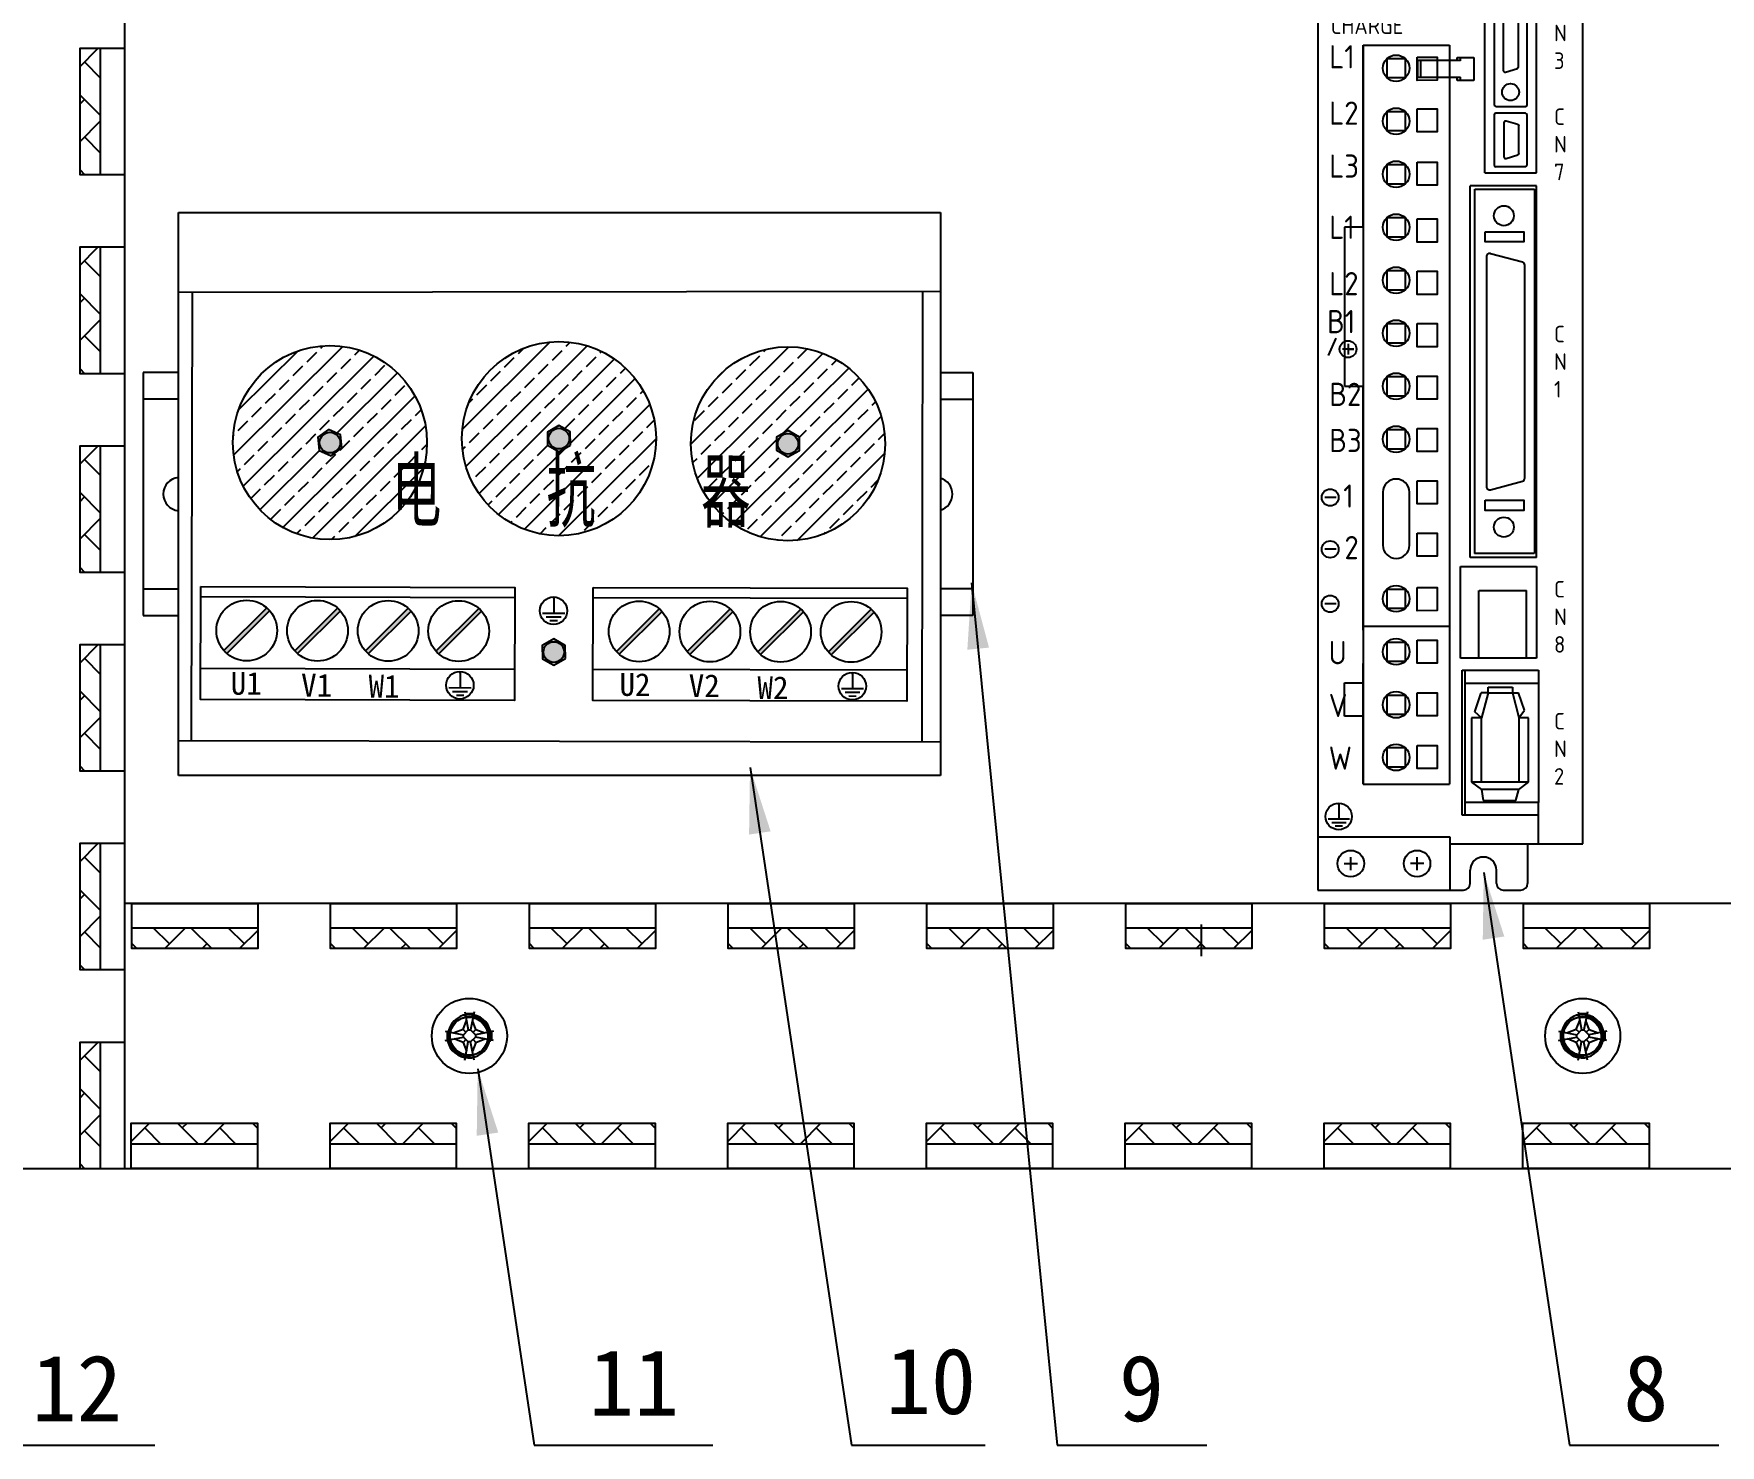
# Model space of a CAD drawing. Header units: millimetres. Extents: x 547 to 2149, y 622 to 1790.
# Drawn here: x 1231.5 to 1295.1, y 1634.9 to 1688.2 of the extents above; entities that cross this region are included whole.
import ezdxf

# ---------------------------------------------------------------- set-up
doc = ezdxf.new("R2010")
doc.units = ezdxf.units.MM
for name, color, linetype in [('中文标注', 3, 'Continuous'), ('元器件与线路', 7, 'Continuous'), ('英文数字标注', 3, 'Continuous')]:
    doc.layers.add(name, color=color, linetype=linetype)
doc.styles.add('isocp', font='isocp.shx', dxfattribs={"height": 3.5})
doc.styles.get("Standard").update_dxf_attribs({"font": 'txt', "bigfont": 'gbcbig.shx'})
doc.dimstyles.get("Standard").update_dxf_attribs({"dimtxt": 2, "dimasz": 3, "dimexe": 0.18, "dimexo": 0.0625, "dimgap": 0.09, "dimtad": 0, "dimtih": 1, "dimtoh": 1, "dimdec": 4, "dimzin": 0, "dimdsep": 46, "dimtxsty": 'Standard', "dimcen": 0.09, "dimaunit": 1, "dimadec": 0, "dimazin": 0, "dimtfac": 1, "dimtdec": 4, "dimtofl": 0, "dimtmove": 0, "dimatfit": 3, "dimfxl": 0, "dimtolj": 1, "dimtzin": 0, "dimarcsym": 0})

# ---------------------------------------------------------------- blocks, each defined once
blk = doc.blocks.new('安川控制器')
h = blk.add_hatch(color=5)
h.paths.add_polyline_path([(31.18, -16.75), (26.18, -16.75), (25.85, -17.42), (29.6, -17.42), (28.66, -20), (30, -20)])
h.paths.add_polyline_path([(30, -20), (28.66, -20), (28.35, -20.85), (29.84, -20.44)])
h.paths.add_polyline_path([(31.44, -20), (30, -20), (29.84, -20.44)])
h.paths.add_polyline_path([(28.66, -20), (26.82, -20), (26.31, -21.41), (28.35, -20.85)])
h.paths.add_polyline_path([(29.84, -20.44), (28.35, -20.85), (26.49, -25.95), (27.83, -25.95)])
h.paths.add_polyline_path([(23.93, -20.32), (23.18, -19.57), (24.68, -19.57), (24.68, -19.07), (22.18, -19.07), (23.43, -20.32), (21.37, -23.88), (24.68, -23.88), (24.68, -23.38), (22.16, -23.38)])
h = blk.add_hatch(color=2)
h.paths.add_polyline_path([(3.6, -28.13), (0.9, -32.8), (6.29, -32.8)])
h.paths.add_polyline_path([(10.81, -28.13), (8.11, -32.8), (13.51, -32.8)])
blk.add_hatch(color=5).paths.add_polyline_path([(3.05, -30.75), (4.01, -30.75), (3.64, -31.32), (3.41, -31.24), (3.04, -32.17), (3.87, -31.47), (3.73, -31.38), (4.33, -30.54), (3.35, -30.54), (3.66, -29.63), (3.42, -29.63)])
h = blk.add_hatch(color=5)
edge = h.paths.add_edge_path()
edge.add_spline(control_points=[(10.31, -31.92), (10.51, -31.71), (11.01, -31.17), (10.06, -30.38), (10.38, -29.87), (10.48, -29.72)], knot_values=[0, 0, 0, 0, 0.767417, 1.933625, 2.435247, 2.435247, 2.435247, 2.435247], degree=3, periodic=0)
edge.add_line((10.48, -29.72), (10.33, -29.72))
edge.add_spline(control_points=[(10.33, -29.72), (10.23, -29.87), (9.91, -30.38), (10.86, -31.17), (10.36, -31.71), (10.16, -31.92)], knot_values=[0, 0, 0, 0, 0.501622, 1.667831, 2.435247, 2.435247, 2.435247, 2.435247], degree=3, periodic=0)
edge.add_line((10.16, -31.92), (9.86, -31.92))
edge.add_line((9.86, -31.92), (9.86, -32.07))
edge.add_line((9.86, -32.07), (12.01, -32.07))
edge.add_line((12.01, -32.07), (12.01, -31.92))
edge.add_line((12.01, -31.92), (11.51, -31.92))
edge.add_spline(control_points=[(11.51, -31.92), (11.71, -31.71), (12.21, -31.17), (11.26, -30.38), (11.58, -29.87), (11.68, -29.72)], knot_values=[0, 0, 0, 0, 0.767417, 1.933625, 2.435247, 2.435247, 2.435247, 2.435247], degree=3, periodic=0)
edge.add_line((11.68, -29.72), (11.53, -29.72))
edge.add_spline(control_points=[(11.53, -29.72), (11.43, -29.87), (11.11, -30.38), (12.06, -31.17), (11.56, -31.71), (11.36, -31.92)], knot_values=[0, 0, 0, 0, 0.501622, 1.667831, 2.435247, 2.435247, 2.435247, 2.435247], degree=3, periodic=0)
edge.add_line((11.36, -31.92), (10.91, -31.92))
edge.add_spline(control_points=[(10.91, -31.92), (11.11, -31.71), (11.61, -31.17), (10.66, -30.38), (10.98, -29.87), (11.08, -29.72)], knot_values=[0, 0, 0, 0, 0.767417, 1.933625, 2.435247, 2.435247, 2.435247, 2.435247], degree=3, periodic=0)
edge.add_line((11.08, -29.72), (10.93, -29.72))
edge.add_spline(control_points=[(10.93, -29.72), (10.83, -29.87), (10.51, -30.38), (11.46, -31.17), (10.96, -31.71), (10.76, -31.92)], knot_values=[0, 0, 0, 0, 0.501622, 1.667831, 2.435247, 2.435247, 2.435247, 2.435247], degree=3, periodic=0)
edge.add_line((10.76, -31.92), (10.31, -31.92))
h = blk.add_hatch()
h.set_pattern_fill('AR-BRELM', color=256, style=0)
h.set_pattern_definition([(0, (0, 0), (0, 5.334), [7.625, -0.375]), (0, (0, 2.25), (0, 5.334), [7.625, -0.375]), (0, (2, 2.667), (0, 5.334), [3.625, -0.375]), (0, (2, 4.917), (0, 5.334), [3.625, -0.375]), (90, (0, 0), (-8, 5e-16), [2.25, -3.084]), (90, (-0.375, 0), (-8, 5e-16), [2.25, -3.084]), (90, (2, 2.667), (-4, 2e-16), [2.25, -3.084]), (90, (1.625, 2.667), (-4, 2e-16), [2.25, -3.084])])
h.paths.add_polyline_path([(15.99, -28.13), (15.99, -35.63), (23.49, -35.63), (23.49, -28.13)])
at = {"lineweight": 25}
blk.add_hatch(color=1, dxfattribs=at).paths.add_polyline_path([(8.53, -34.8, 1), (6.53, -34.8, 1)])
at = {"color": 0, "lineweight": 25}
for p, q in [((40, 0), (0, 0)), ((0, 0), (0, -168)), ((33.01, -59.71), (33.01, 0)), ((40, -161), (40, 0)), ((25.23, -59.71), (25.23, -30.47)), ((26.63, -31.88), (26.63, -49.46)), ((31.36, -31.62), (26.89, -31.62)), ((31.61, -49.46), (31.61, -31.88)), ((28.01, -36.38), (28.01, -44.28)), ((30.13, -36.67), (28.34, -36.13)), ((30.31, -43.74), (30.31, -36.91)), ((19.88, -40.47), (19.88, -152.02)), ((15.04, -42.8), (15.04, -45.3)), ((21.54, -42.8), (15.04, -42.8)), ((15.54, -42.8), (15.54, -45.3)), ((21.04, -42.82), (21.04, -42.32)), ((21.04, -42.32), (23.54, -42.32)), ((21.54, -42.82), (21.54, -42.32)), ((23.54, -42.32), (23.54, -45.8)), ((15.04, -45.3), (21.54, -45.3)), ((21.04, -45.8), (21.04, -45.3)), ((23.54, -45.8), (21.04, -45.8)), ((21.54, -45.8), (21.54, -45.3)), ((28.34, -44.52), (30.13, -43.98)), ((31.35, -50.73), (26.88, -50.73)), ((26.89, -49.72), (31.36, -49.72)), ((26.63, -50.99), (26.63, -58.55)), ((28.09, -52.17), (28.09, -57.31)), ((30.2, -52.46), (28.42, -51.92)), ((30.38, -56.77), (30.38, -52.71)), ((31.61, -58.55), (31.61, -50.99)), ((28.42, -57.55), (30.2, -57.02)), ((26.88, -58.8), (31.35, -58.8)), ((23.01, -117.77), (23.01, -61.71)), ((23.7, -62.21), (32.7, -62.21)), ((23.7, -117.21), (23.7, -62.21)), ((23.7, -62.21), (32.7, -62.21)), ((23.7, -117.21), (23.7, -62.21)), ((32.7, -62.21), (32.7, -117.21)), ((32.7, -62.21), (32.7, -117.21)), ((33.01, -117.77), (33.01, -61.71)), ((6.88, -67.95), (4.07, -67.95)), ((4.07, -67.95), (4.07, -91.95)), ((6.88, -67.95), (6.88, -91.95)), ((25.46, -72.39), (25.46, -107.09)), ((26.09, -71.91), (30.89, -73.18)), ((31.26, -105.79), (31.26, -73.67)), ((2.72, -84.68), (1.57, -87.31)), ((5.48, -86.35), (3.77, -86.35)), ((4.58, -85.52), (4.58, -87.14)), ((4.58, -86.35), (5.48, -86.35)), ((4.07, -91.95), (6.88, -91.95)), ((26.09, -107.57), (30.89, -106.27)), ((2.8, -108.74), (1.08, -108.74)), ((9.84, -107.95), (9.84, -115.95)), ((13.84, -115.95), (13.84, -107.95)), ((2.8, -116.56), (1.08, -116.56)), ((21.53, -119.15), (33.04, -119.15)), ((21.53, -132.97), (21.53, -119.15)), ((32.65, -117.2), (23.65, -117.2)), ((33.03, -119.15), (33.03, -132.97)), ((24.32, -132.97), (24.32, -122.75)), ((24.35, -122.75), (31.49, -122.75)), ((31.46, -122.75), (31.46, -132.97)), ((2.8, -124.78), (1.08, -124.78)), ((6.88, -128.78), (6.88, -133.78)), ((33.03, -132.97), (21.53, -132.97)), ((21.81, -134.79), (33.31, -134.79)), ((21.81, -154.79), (21.81, -134.79)), ((21.81, -134.79), (33.31, -134.79)), ((21.81, -154.79), (21.81, -134.79)), ((22.26, -156.7), (22.26, -134.79)), ((33.31, -134.79), (33.31, -154.79)), ((33.31, -134.79), (33.31, -154.79)), ((4.07, -141.73), (4.07, -136.73)), ((4.07, -136.73), (6.88, -136.73)), ((25.71, -138.24), (25.71, -137.36)), ((25.71, -137.36), (29.39, -137.36)), ((29.39, -137.36), (29.39, -138.24)), ((23.71, -141.07), (24.67, -138.24)), ((25.71, -138.24), (24.67, -138.24)), ((25.71, -138.24), (24.74, -142.01)), ((25.71, -138.24), (29.39, -138.24)), ((29.39, -138.24), (30.36, -141.92)), ((29.39, -138.24), (30.3, -138.24)), ((31.22, -140.86), (30.3, -138.24)), ((6.88, -141.73), (4.07, -141.73)), ((23.2, -142.01), (23.2, -151.7)), ((24.74, -142.01), (23.2, -142.01)), ((24.74, -142.01), (23.2, -142.01)), ((24.74, -142.01), (23.2, -142.01)), ((24.74, -142.01), (23.71, -141.07)), ((24.74, -151.7), (24.74, -142.01)), ((30.36, -142.01), (31.22, -140.86)), ((30.36, -141.92), (30.36, -151.7)), ((31.82, -142.01), (30.36, -142.01)), ((31.82, -151.7), (31.82, -142.01)), ((23.2, -151.7), (24.74, -152.83)), ((30.36, -152.83), (31.82, -151.7)), ((33.31, -154.79), (22.26, -154.79)), ((33.31, -154.79), (22.26, -154.79)), ((30.36, -152.83), (24.74, -152.83)), ((24.74, -152.83), (24.97, -154.48)), ((24.97, -154.48), (29.92, -154.48)), ((29.92, -154.48), (30.36, -152.83)), ((33.34, -161), (33.34, -154.7)), ((0, -168), (20, -168))]:
    blk.add_line(p, q, dxfattribs=at)
for p, q in [((38.35, -0.62), (1.22, -0.62)), ((1.22, -0.62), (1.22, -6.21)), ((18.7, -6.21), (18.7, -1.71)), ((18.7, -1.71), (38.35, -1.71)), ((38.35, -0.62), (38.35, -1.71)), ((1.22, -6.21), (18.7, -6.21)), ((11.75, -12.71), (11.75, -14.21)), ((16.14, -12.71), (11.75, -12.71)), ((16.14, -14.21), (16.14, -12.71)), ((1.14, -14.47), (1.14, -20.97)), ((16.14, -14.47), (1.14, -14.47)), ((11.75, -14.21), (16.14, -14.21)), ((16.14, -20.97), (16.14, -14.47)), ((25.85, -17.42), (26.18, -16.75)), ((25.85, -17.42), (29.6, -17.42)), ((26.18, -16.75), (31.18, -16.75)), ((29.6, -17.42), (26.49, -25.95)), ((31.18, -16.75), (27.83, -25.95)), ((23.43, -20.32), (21.37, -23.88)), ((22.16, -23.38), (23.93, -20.32)), ((24.68, -19.07), (22.18, -19.07)), ((22.18, -19.07), (23.43, -20.32)), ((24.68, -19.57), (23.18, -19.57)), ((23.18, -19.57), (23.93, -20.32)), ((24.68, -19.07), (24.68, -19.57)), ((26.82, -20), (26.31, -21.41)), ((31.44, -20), (26.31, -21.41)), ((26.82, -20), (31.44, -20)), ((1.14, -20.97), (16.14, -20.97)), ((21.37, -23.88), (24.68, -23.88)), ((24.68, -23.38), (22.16, -23.38)), ((24.68, -23.88), (24.68, -23.38)), ((0, -27.76), (40, -27.76)), ((26.49, -25.95), (27.83, -25.95)), ((3.05, -30.75), (3.42, -29.63)), ((3.66, -29.63), (3.35, -30.54)), ((3.35, -30.54), (4.33, -30.54)), ((3.66, -29.63), (3.42, -29.63)), ((4.33, -30.54), (3.73, -31.38)), ((15.99, -28.13), (15.99, -35.63)), ((23.49, -28.13), (15.99, -28.13)), ((23.49, -35.63), (23.49, -28.13)), ((33.01, -30.47), (25.23, -30.47)), ((3.04, -32.17), (3.41, -31.24)), ((3.87, -31.47), (3.04, -32.17)), ((4.01, -30.75), (3.05, -30.75)), ((3.41, -31.24), (3.64, -31.32)), ((3.64, -31.32), (4.01, -30.75)), ((3.73, -31.38), (3.87, -31.47)), ((15.99, -35.63), (23.49, -35.63)), ((25.23, -59.71), (33.01, -59.71)), ((33.01, -61.71), (23.01, -61.71)), ((33.01, -117.77), (23.01, -117.77)), ((33.31, -136.79), (22.26, -136.79)), ((31.82, -151.7), (23.2, -151.7)), ((21.81, -156.7), (21.81, -154.79)), ((33.34, -156.7), (21.81, -156.7)), ((20, -160), (0, -160)), ((20, -168), (20, -160)), ((20, -161), (40, -161)), ((31.67, -161), (31.67, -167)), ((4, -164), (6, -164)), ((5, -165), (5, -163)), ((16, -164), (14, -164)), ((15, -165), (15, -163)), ((23, -167), (23, -165)), ((27, -167), (27, -165)), ((20, -168), (22, -168)), ((28, -168), (30.67, -168))]:
    blk.add_line(p, q)
at = {"color": 0, "lineweight": 30}
for p, q in [((6.88, -40.47), (6.88, -67.95)), ((6.88, -91.95), (6.88, -128.78)), ((6.88, -133.78), (6.88, -152.02))]:
    blk.add_line(p, q, dxfattribs=at)
at = {"color": 0}
for p, q in [((6.88, -40.47), (19.88, -40.47)), ((6.88, -128.18), (19.88, -128.18)), ((6.88, -152.02), (19.88, -152.02)), ((3.2, -155.07), (3.2, -157.23)), ((1.58, -157.23), (4.82, -157.23)), ((2.12, -157.77), (4.28, -157.77)), ((2.66, -158.31), (3.74, -158.31))]:
    blk.add_line(p, q, dxfattribs=at)
at = {"color": 0, "lineweight": 25}
for points in [[(5.89, -1.12), (1.72, -1.12), (1.72, -5.67)], [(10.42, -42.54), (10.42, -45.37), (13.25, -45.37), (13.25, -42.54)], [(15.03, -42.27), (18.05, -42.27), (18.05, -45.77), (15.03, -45.78)], [(10.42, -50.54), (10.42, -53.37), (13.25, -53.37), (13.25, -50.54)], [(15.03, -50.06), (18.05, -50.06), (18.05, -53.56), (15.03, -53.57)], [(15.03, -58.1), (18.05, -58.1), (18.05, -61.6), (15.03, -61.6)], [(10.42, -58.54), (10.42, -61.37), (13.25, -61.37), (13.25, -58.54)], [(10.42, -66.54), (10.42, -69.37), (13.25, -69.37), (13.25, -66.54)], [(15.03, -66.7), (18.05, -66.7), (18.05, -70.2), (15.03, -70.21)], [(25.28, -68.62), (31.11, -68.62), (31.11, -70.17), (25.28, -70.17)], [(10.42, -74.54), (10.42, -77.37), (13.25, -77.37), (13.25, -74.54)], [(15.03, -74.6), (18.05, -74.6), (18.05, -78.1), (15.03, -78.11)], [(10.42, -82.54), (10.42, -85.37), (13.25, -85.37), (13.25, -82.54)], [(15.03, -82.5), (18.05, -82.5), (18.05, -86), (15.03, -86.01)], [(10.42, -90.54), (10.42, -93.37), (13.25, -93.37), (13.25, -90.54)], [(15.03, -90.4), (18.05, -90.4), (18.05, -93.9), (15.03, -93.91)], [(10.42, -98.54), (10.42, -101.37), (13.25, -101.37), (13.25, -98.54)], [(15.03, -98.3), (18.05, -98.3), (18.05, -101.8), (15.03, -101.81)], [(15.03, -106.2), (18.05, -106.2), (18.05, -109.7), (15.03, -109.71)], [(25.28, -109.16), (31.11, -109.16), (31.11, -110.71), (25.28, -110.71)], [(15.03, -114.1), (18.05, -114.1), (18.05, -117.6), (15.03, -117.61)], [(10.42, -122.6), (10.42, -125.42), (13.25, -125.42), (13.25, -122.6)], [(15.03, -122.31), (18.05, -122.31), (18.05, -125.81), (15.03, -125.82)], [(10.42, -130.6), (10.42, -133.42), (13.25, -133.42), (13.25, -130.6)], [(15.03, -130.25), (18.05, -130.25), (18.05, -133.75), (15.03, -133.76)], [(10.42, -138.6), (10.42, -141.42), (13.25, -141.42), (13.25, -138.6)], [(15.03, -138.2), (18.05, -138.2), (18.05, -141.7), (15.03, -141.7)], [(10.42, -146.54), (10.42, -149.37), (13.25, -149.37), (13.25, -146.54)], [(15.03, -146.15), (18.05, -146.15), (18.05, -149.65), (15.03, -149.65)]]:
    blk.add_lwpolyline(points, close=True, dxfattribs=at)
for centre, radius in [((29.11, -33.73), 1.28), ((7.53, -34.8), 1), ((11.84, -43.95), 2), ((29.11, -47.55), 1.28), ((11.84, -51.95), 2), ((11.84, -59.95), 2), ((11.84, -67.95), 2), ((28.1, -66.21), 1.5), ((11.84, -75.95), 2), ((11.84, -83.95), 2), ((4.58, -86.35), 1.27), ((11.84, -91.95), 2), ((11.84, -99.95), 2), ((1.89, -108.74), 1.27), ((28.1, -113.21), 1.5), ((1.89, -116.56), 1.27), ((11.84, -124.01), 2), ((1.89, -124.78), 1.27), ((11.84, -132.01), 2), ((11.84, -140.01), 2), ((11.84, -147.96), 2), ((3.17, -156.88), 2)]:
    blk.add_circle(centre, radius, dxfattribs=at)
for centre in [(5, -164), (15, -164)]:
    blk.add_circle(centre, 2)
for centre, radius, start, end in [((7.12, -31.26), 7.93, 26.1847, 153.8153), ((6.97, -30.86), 6.4, 28.9302, 151.0698), ((25, -165), 2, 360, 180), ((22, -167), 1, 270, 0), ((28, -167), 1, 180, 270), ((30.67, -167), 1, 270, 0)]:
    blk.add_arc(centre, radius, start, end)
for centre, radius, start, end in [((26.89, -31.88), 0.256, 90, 180), ((31.36, -31.88), 0.256, 0, 90), ((28.27, -36.38), 0.256, 73.1903, 180), ((30.05, -36.91), 0.256, 0, 73.1903), ((28.27, -44.28), 0.256, 180, 286.771), ((30.05, -43.74), 0.256, 286.771, 0), ((26.89, -49.46), 0.256, 180, 270), ((26.88, -50.99), 0.256, 90, 180), ((31.35, -50.99), 0.256, 0, 90), ((31.36, -49.46), 0.256, 270, 0), ((28.35, -52.17), 0.256, 73.1903, 180), ((30.13, -52.71), 0.256, 0, 73.1903), ((28.35, -57.31), 0.256, 180, 286.771), ((30.13, -56.77), 0.256, 286.771, 0), ((26.88, -58.55), 0.256, 180, 270), ((31.35, -58.55), 0.256, 270, 0), ((25.96, -72.39), 0.5, 75.0938, 180), ((30.76, -73.67), 0.5, 0, 75.0938), ((11.84, -107.95), 2, 0, 180), ((30.76, -105.79), 0.5, 285.1335, 0), ((25.96, -107.09), 0.5, 180, 285.1335), ((11.84, -115.95), 2, 180, 0)]:
    blk.add_arc(centre, radius, start, end, dxfattribs=at)
at = {"color": 0, "lineweight": 50}
blk.add_spline([(1.93, -1.82), (2.64, -1.29), (2.02, -2.64), (3.32, -1.48), (1.95, -3.25), (3.96, -1.41), (2.1, -4.66)], degree=3, dxfattribs=at)
at = {"color": 0, "ltscale": 7}
blk.add_point((3.2, -155.07), dxfattribs=at)
at = {"color": 3, "lineweight": 25, "insert": (7.64, -1.18), "char_height": 1.485, "width": 6.1987, "attachment_point": 1}
blk.add_mtext('YASKAWA', dxfattribs=at)
at = {"color": 3, "lineweight": 25, "attachment_point": 1, "style": 'isocp'}
for s, insert, char_height, width in [('SERVOPACK', (0.88, -12.78), 1.5, 3.9934), ('C\\PN\\P3', (35.67, -33.22), 2.5, 2.2917), ('CHARGE', (1.98, -36.28), 2.5, 3.9934), ('L1', (1.75, -40.47), 3.5, 3.9934), ('L2', (1.75, -48.97), 3.5, 3.9934), ('C\\PN\\P7', (35.67, -50.01), 2.5, 2.2917), ('L3', (1.75, -56.97), 3.5, 3.9934), ('L1', (1.75, -66.2), 3.5, 3.9934), ('L2', (1.75, -74.71), 3.5, 3.9934), ('B1', (1.41, -80.44), 3.5, 3.9934), ('C\\PN\\P1', (35.67, -82.82), 2.5, 2.2917), ('B2', (1.75, -91.42), 3.5, 3.9934), ('B3', (1.75, -98.38), 3.5, 3.9934), (' 1', (1.85, -106.77), 3.5, 3.9934), (' 2', (2.04, -114.55), 3.5, 3.9934), ('C\\PN\\P8', (35.67, -121.33), 2.5, 2.2917), ('U', (1.66, -130.42), 3.5, 3.9934), ('V', (1.66, -138.37), 3.5, 3.9934), ('C\\PN\\P2', (35.67, -141.25), 2.5, 2.2917), ('W', (1.66, -146.32), 3.5, 3.9934)]:
    blk.add_mtext(s, dxfattribs=dict(at, insert=insert, char_height=char_height, width=width))

msp = doc.modelspace()

# ---------------------------------------------------------------- hatches: boundary and pattern name
at = {"layer": '元器件与线路'}
h = msp.add_hatch(dxfattribs=at)
h.set_pattern_fill('AR-HBONE', color=256, scale=0.25, angle=90, style=0)
h.set_pattern_definition([(45, (1111.0778, 2113.521), (1.4142136, -2e-13), [3, -1]), (315, (1111.7849, 2114.2281), (1.4142136, -2e-13), [3, -1])])
h.paths.add_polyline_path([(1233.228, 1687.643), (1234.017, 1687.643), (1234.017, 1682.887), (1233.228, 1682.887)])
h = msp.add_hatch(dxfattribs=at)
h.set_pattern_fill('AR-HBONE', color=256, scale=0.25, angle=90, style=0)
h.set_pattern_definition([(45, (1111.0778, 2106.021), (1.4142136, -2e-13), [3, -1]), (315, (1111.7849, 2106.7281), (1.4142136, -2e-13), [3, -1])])
h.paths.add_polyline_path([(1233.228, 1680.143), (1234.017, 1680.143), (1234.017, 1675.387), (1233.228, 1675.387)])
h = msp.add_hatch(dxfattribs=at)
h.set_pattern_fill('JIS_STN_2.5', color=0, scale=0.432, angle=-0.13389, style=0)
h.set_pattern_definition([(44.86611, (312.552, 1684.2212), (-0.7618886, 0.7654579), []), (44.86611, (313.3145, 1684.2194), (-0.7618886, 0.7654579), [0.5184, -0.216])])
h.paths.add_polyline_path([(1246.331, 1672.766, 1), (1239.007, 1672.783, 1)])
h.paths.add_polyline_path([(1242.72, 1672.278), (1242.265, 1672.482), (1242.214, 1672.978), (1242.618, 1673.271), (1243.073, 1673.067), (1243.124, 1672.571)], flags=16)
h.paths.add_polyline_path([(1254.971, 1672.916, 1), (1247.646, 1672.933, 1)])
h.paths.add_polyline_path([(1251.313, 1672.426), (1250.879, 1672.671), (1250.874, 1673.17), (1251.304, 1673.423), (1251.738, 1673.178), (1251.743, 1672.679)], flags=16)
h.paths.add_polyline_path([(1256.288, 1672.738, 1), (1263.612, 1672.721, 1)])
h.paths.add_polyline_path([(1259.944, 1672.231), (1259.515, 1672.485), (1259.521, 1672.984), (1259.956, 1673.228), (1260.385, 1672.974), (1260.379, 1672.475)], flags=16)
h = msp.add_hatch(color=0, dxfattribs=at)
h.paths.add_polyline_path([(1243.073, 1673.067), (1242.618, 1673.271), (1242.214, 1672.978), (1242.265, 1672.482), (1242.72, 1672.278), (1243.124, 1672.571)])
h.paths.add_polyline_path([(1243.058, 1672.774, -1), (1242.28, 1672.775, -1)], flags=16)
h.paths.add_polyline_path([(1251.738, 1673.178), (1251.304, 1673.423), (1250.874, 1673.17), (1250.879, 1672.671), (1251.313, 1672.426), (1251.743, 1672.679)])
h.paths.add_polyline_path([(1250.92, 1672.925, -1), (1251.698, 1672.924, -1)], flags=16)
h.paths.add_polyline_path([(1260.385, 1672.974), (1259.956, 1673.228), (1259.521, 1672.984), (1259.515, 1672.485), (1259.944, 1672.231), (1260.379, 1672.475)])
h.paths.add_polyline_path([(1259.561, 1672.731, -1), (1260.339, 1672.729, -1)], flags=16)
h.paths.add_polyline_path([(1251.546, 1665.124), (1251.112, 1665.369), (1250.682, 1665.116), (1250.687, 1664.617), (1251.121, 1664.372), (1251.551, 1664.625)])
h.paths.add_polyline_path([(1250.727, 1664.871, -1), (1251.505, 1664.869, -1)], flags=16)
h = msp.add_hatch(color=0, dxfattribs=at)
h.paths.add_polyline_path([(1243.058, 1672.774, 1), (1242.28, 1672.775, 1)])
h.paths.add_polyline_path([(1251.698, 1672.924, 1), (1250.92, 1672.925, 1)])
h.paths.add_polyline_path([(1260.339, 1672.729, 1), (1259.561, 1672.731, 1)])
h.paths.add_polyline_path([(1251.505, 1664.869, 1), (1250.727, 1664.871, 1)])
h = msp.add_hatch(dxfattribs=at)
h.set_pattern_fill('AR-HBONE', color=256, scale=0.25, angle=90, style=0)
h.set_pattern_definition([(45, (1111.0778, 2098.521), (1.4142136, -2e-13), [3, -1]), (315, (1111.7849, 2099.2281), (1.4142136, -2e-13), [3, -1])])
h.paths.add_polyline_path([(1233.228, 1672.643), (1234.017, 1672.643), (1234.017, 1667.887), (1233.228, 1667.887)])
at = {"layer": '元器件与线路', "linetype": 'ByBlock', "lineweight": 25}
h = msp.add_hatch(color=0, dxfattribs=at)
edge = h.paths.add_edge_path()
edge.add_arc((1239.529, 1665.683), 1.145, 400.82766, 408.38051)
edge.add_line((1240.289, 1666.538), (1238.67, 1664.927))
edge.add_arc((1239.529, 1665.683), 1.145, 221.32549, 228.87834)
edge.add_line((1238.777, 1664.82), (1240.395, 1666.431))
h = msp.add_hatch(color=0, dxfattribs=at)
edge = h.paths.add_edge_path()
edge.add_arc((1242.2, 1665.676), 1.145, 400.82766, 408.38051)
edge.add_line((1242.96, 1666.532), (1241.34, 1664.921))
edge.add_arc((1242.2, 1665.676), 1.145, 221.32549, 228.87834)
edge.add_line((1241.447, 1664.814), (1243.066, 1666.425))
h = msp.add_hatch(color=0, dxfattribs=at)
edge = h.paths.add_edge_path()
edge.add_arc((1244.866, 1665.67), 1.145, 400.82766, 408.38051)
edge.add_line((1245.626, 1666.526), (1244.007, 1664.914))
edge.add_arc((1244.866, 1665.67), 1.145, 221.32549, 228.87834)
edge.add_line((1244.113, 1664.808), (1245.732, 1666.418))
h = msp.add_hatch(color=0, dxfattribs=at)
edge = h.paths.add_edge_path()
edge.add_arc((1247.526, 1665.664), 1.145, 400.82766, 408.38051)
edge.add_line((1248.286, 1666.52), (1246.666, 1664.908))
edge.add_arc((1247.526, 1665.664), 1.145, 221.32549, 228.87834)
edge.add_line((1246.773, 1664.802), (1248.392, 1666.412))
h = msp.add_hatch(color=0, dxfattribs=at)
edge = h.paths.add_edge_path()
edge.add_arc((1254.335, 1665.648), 1.145, 400.82766, 408.38051)
edge.add_line((1255.095, 1666.504), (1253.475, 1664.892))
edge.add_arc((1254.335, 1665.648), 1.145, 221.32549, 228.87834)
edge.add_line((1253.582, 1664.786), (1255.201, 1666.396))
h = msp.add_hatch(color=0, dxfattribs=at)
edge = h.paths.add_edge_path()
edge.add_arc((1257.006, 1665.642), 1.145, 400.82766, 408.38051)
edge.add_line((1257.766, 1666.497), (1256.146, 1664.886))
edge.add_arc((1257.006, 1665.642), 1.145, 221.32549, 228.87834)
edge.add_line((1256.253, 1664.78), (1257.872, 1666.39))
h = msp.add_hatch(color=0, dxfattribs=at)
edge = h.paths.add_edge_path()
edge.add_arc((1259.672, 1665.636), 1.145, 400.82766, 408.38051)
edge.add_line((1260.432, 1666.491), (1258.812, 1664.88))
edge.add_arc((1259.672, 1665.636), 1.145, 221.32549, 228.87834)
edge.add_line((1258.919, 1664.773), (1260.538, 1666.384))
h = msp.add_hatch(color=0, dxfattribs=at)
edge = h.paths.add_edge_path()
edge.add_arc((1262.332, 1665.629), 1.145, 400.82766, 408.38051)
edge.add_line((1263.092, 1666.485), (1261.472, 1664.874))
edge.add_arc((1262.332, 1665.629), 1.145, 221.32549, 228.87834)
edge.add_line((1261.579, 1664.767), (1263.198, 1666.378))
at = {"layer": '元器件与线路'}
h = msp.add_hatch(dxfattribs=at)
h.set_pattern_fill('AR-HBONE', color=256, scale=0.25, angle=90, style=0)
h.set_pattern_definition([(45, (1111.0778, 2091.021), (1.4142136, -2e-13), [3, -1]), (315, (1111.7849, 2091.7281), (1.4142136, -2e-13), [3, -1])])
h.paths.add_polyline_path([(1233.228, 1665.143), (1234.017, 1665.143), (1234.017, 1660.387), (1233.228, 1660.387)])
h = msp.add_hatch(dxfattribs=at)
h.set_pattern_fill('AR-HBONE', color=256, scale=0.25, angle=90, style=0)
h.set_pattern_definition([(45, (1111.0778, 2083.521), (1.4142136, -2e-13), [3, -1]), (315, (1111.7849, 2084.2281), (1.4142136, -2e-13), [3, -1])])
h.paths.add_polyline_path([(1233.228, 1657.643), (1234.017, 1657.643), (1234.017, 1652.887), (1233.228, 1652.887)])
h = msp.add_hatch(dxfattribs=at)
h.set_pattern_fill('AR-HBONE', color=256, scale=0.25, style=0)
h.set_pattern_definition([(45, (1665.8276, 1531.5312), (1e-16, 1.4142136), [3, -1]), (135, (1666.5347, 1532.2383), (1e-16, 1.4142136), [3, -1])])
h.paths.add_polyline_path([(1239.95, 1654.47), (1235.193, 1654.47), (1235.193, 1653.682), (1239.95, 1653.682)])
h = msp.add_hatch(dxfattribs=at)
h.set_pattern_fill('AR-HBONE', color=256, scale=0.25, style=0)
h.set_pattern_definition([(45, (1673.3276, 1531.5312), (1e-16, 1.4142136), [3, -1]), (135, (1674.0347, 1532.2383), (1e-16, 1.4142136), [3, -1])])
h.paths.add_polyline_path([(1247.45, 1654.47), (1242.693, 1654.47), (1242.693, 1653.682), (1247.45, 1653.682)])
h = msp.add_hatch(dxfattribs=at)
h.set_pattern_fill('AR-HBONE', color=256, scale=0.25, style=0)
h.set_pattern_definition([(45, (1680.8276, 1531.5312), (1e-16, 1.4142136), [3, -1]), (135, (1681.5347, 1532.2383), (1e-16, 1.4142136), [3, -1])])
h.paths.add_polyline_path([(1254.95, 1654.47), (1250.193, 1654.47), (1250.193, 1653.682), (1254.95, 1653.682)])
h = msp.add_hatch(dxfattribs=at)
h.set_pattern_fill('AR-HBONE', color=256, scale=0.25, style=0)
h.set_pattern_definition([(45, (1688.3276, 1531.5312), (1e-16, 1.4142136), [3, -1]), (135, (1689.0347, 1532.2383), (1e-16, 1.4142136), [3, -1])])
h.paths.add_polyline_path([(1262.45, 1654.47), (1257.693, 1654.47), (1257.693, 1653.682), (1262.45, 1653.682)])
h = msp.add_hatch(dxfattribs=at)
h.set_pattern_fill('AR-HBONE', color=256, scale=0.25, style=0)
h.set_pattern_definition([(45, (1695.8276, 1531.5312), (1e-16, 1.4142136), [3, -1]), (135, (1696.5347, 1532.2383), (1e-16, 1.4142136), [3, -1])])
h.paths.add_polyline_path([(1269.95, 1654.47), (1265.193, 1654.47), (1265.193, 1653.682), (1269.95, 1653.682)])
h = msp.add_hatch(dxfattribs=at)
h.set_pattern_fill('AR-HBONE', color=256, scale=0.25, style=0)
h.set_pattern_definition([(45, (1703.3276, 1531.5312), (1e-16, 1.4142136), [3, -1]), (135, (1704.0347, 1532.2383), (1e-16, 1.4142136), [3, -1])])
h.paths.add_polyline_path([(1277.45, 1654.47), (1272.693, 1654.47), (1272.693, 1653.682), (1277.45, 1653.682)])
h = msp.add_hatch(dxfattribs=at)
h.set_pattern_fill('AR-HBONE', color=256, scale=0.25, style=0)
h.set_pattern_definition([(45, (1710.8276, 1531.5312), (1e-16, 1.4142136), [3, -1]), (135, (1711.5347, 1532.2383), (1e-16, 1.4142136), [3, -1])])
h.paths.add_polyline_path([(1284.95, 1654.47), (1280.193, 1654.47), (1280.193, 1653.682), (1284.95, 1653.682)])
h = msp.add_hatch(dxfattribs=at)
h.set_pattern_fill('AR-HBONE', color=256, scale=0.25, style=0)
h.set_pattern_definition([(45, (1718.3276, 1531.5312), (1e-16, 1.4142136), [3, -1]), (135, (1719.0347, 1532.2383), (1e-16, 1.4142136), [3, -1])])
h.paths.add_polyline_path([(1292.45, 1654.47), (1287.693, 1654.47), (1287.693, 1653.682), (1292.45, 1653.682)])
h = msp.add_hatch(dxfattribs=at)
h.set_pattern_fill('AR-HBONE', color=256, scale=0.25, angle=90, style=0)
h.set_pattern_definition([(45, (1111.0778, 2076.021), (1.4142136, -2e-13), [3, -1]), (315, (1111.7849, 2076.7281), (1.4142136, -2e-13), [3, -1])])
h.paths.add_polyline_path([(1233.228, 1650.143), (1234.017, 1650.143), (1234.017, 1645.387), (1233.228, 1645.387)])
h = msp.add_hatch(dxfattribs=at)
h.set_pattern_fill('AR-HBONE', color=256, scale=0.25, angle=180, style=0)
h.set_pattern_definition([(225, (809.2987, 1769.2419), (-3e-16, -1.4142136), [3, -1]), (315, (808.5916, 1768.5348), (-3e-16, -1.4142136), [3, -1])])
h.paths.add_polyline_path([(1235.176, 1647.092), (1235.176, 1646.303), (1239.933, 1646.303), (1239.933, 1647.092)])
h = msp.add_hatch(dxfattribs=at)
h.set_pattern_fill('AR-HBONE', color=256, scale=0.25, angle=180, style=0)
h.set_pattern_definition([(225, (816.7987, 1769.2419), (-3e-16, -1.4142136), [3, -1]), (315, (816.0916, 1768.5348), (-3e-16, -1.4142136), [3, -1])])
h.paths.add_polyline_path([(1242.676, 1647.092), (1242.676, 1646.303), (1247.433, 1646.303), (1247.433, 1647.092)])
h = msp.add_hatch(dxfattribs=at)
h.set_pattern_fill('AR-HBONE', color=256, scale=0.25, angle=180, style=0)
h.set_pattern_definition([(225, (824.2987, 1769.2419), (-3e-16, -1.4142136), [3, -1]), (315, (823.5916, 1768.5348), (-3e-16, -1.4142136), [3, -1])])
h.paths.add_polyline_path([(1250.176, 1647.092), (1250.176, 1646.303), (1254.933, 1646.303), (1254.933, 1647.092)])
h = msp.add_hatch(dxfattribs=at)
h.set_pattern_fill('AR-HBONE', color=256, scale=0.25, angle=180, style=0)
h.set_pattern_definition([(225, (831.7987, 1769.2419), (-3e-16, -1.4142136), [3, -1]), (315, (831.0916, 1768.5348), (-3e-16, -1.4142136), [3, -1])])
h.paths.add_polyline_path([(1257.676, 1647.092), (1257.676, 1646.303), (1262.433, 1646.303), (1262.433, 1647.092)])
h = msp.add_hatch(dxfattribs=at)
h.set_pattern_fill('AR-HBONE', color=256, scale=0.25, angle=180, style=0)
h.set_pattern_definition([(225, (839.2987, 1769.2419), (-3e-16, -1.4142136), [3, -1]), (315, (838.5916, 1768.5348), (-3e-16, -1.4142136), [3, -1])])
h.paths.add_polyline_path([(1265.176, 1647.092), (1265.176, 1646.303), (1269.933, 1646.303), (1269.933, 1647.092)])
h = msp.add_hatch(dxfattribs=at)
h.set_pattern_fill('AR-HBONE', color=256, scale=0.25, angle=180, style=0)
h.set_pattern_definition([(225, (846.7987, 1769.2419), (-3e-16, -1.4142136), [3, -1]), (315, (846.0916, 1768.5348), (-3e-16, -1.4142136), [3, -1])])
h.paths.add_polyline_path([(1272.676, 1647.092), (1272.676, 1646.303), (1277.433, 1646.303), (1277.433, 1647.092)])
h = msp.add_hatch(dxfattribs=at)
h.set_pattern_fill('AR-HBONE', color=256, scale=0.25, angle=180, style=0)
h.set_pattern_definition([(225, (854.2987, 1769.2419), (-3e-16, -1.4142136), [3, -1]), (315, (853.5916, 1768.5348), (-3e-16, -1.4142136), [3, -1])])
h.paths.add_polyline_path([(1280.176, 1647.092), (1280.176, 1646.303), (1284.933, 1646.303), (1284.933, 1647.092)])
h = msp.add_hatch(dxfattribs=at)
h.set_pattern_fill('AR-HBONE', color=256, scale=0.25, angle=180, style=0)
h.set_pattern_definition([(225, (861.7987, 1769.2419), (-3e-16, -1.4142136), [3, -1]), (315, (861.0916, 1768.5348), (-3e-16, -1.4142136), [3, -1])])
h.paths.add_polyline_path([(1287.676, 1647.092), (1287.676, 1646.303), (1292.433, 1646.303), (1292.433, 1647.092)])

# ---------------------------------------------------------------- linework, layer by layer
for p, q in [((1234.933, 1645.387), (1234.933, 1745.387)), ((1234.017, 1682.887), (1234.017, 1687.643)), ((1236.951, 1681.458), (1265.701, 1681.458)), ((1236.951, 1660.208), (1236.951, 1681.458)), ((1265.701, 1681.458), (1265.701, 1660.208)), ((1234.017, 1675.387), (1234.017, 1680.143)), ((1236.951, 1675.414), (1235.618, 1675.414)), ((1235.618, 1675.414), (1235.618, 1666.251)), ((1265.701, 1675.414), (1266.921, 1675.414)), ((1265.701, 1675.414), (1265.701, 1666.251)), ((1266.921, 1675.414), (1266.921, 1666.251)), ((1236.951, 1674.414), (1235.618, 1674.414)), ((1265.701, 1674.414), (1266.921, 1674.414)), ((1234.017, 1667.887), (1234.017, 1672.643)), ((1235.618, 1667.251), (1236.951, 1667.251)), ((1266.921, 1667.251), (1265.701, 1667.251)), ((1235.618, 1666.251), (1236.951, 1666.251)), ((1266.921, 1666.251), (1265.701, 1666.251)), ((1234.017, 1660.387), (1234.017, 1665.143)), ((1265.701, 1660.208), (1236.951, 1660.208)), ((1234.017, 1652.887), (1234.017, 1657.643)), ((1344.95, 1655.387), (1234.933, 1655.387)), ((1235.193, 1654.47), (1239.95, 1654.47)), ((1242.693, 1654.47), (1247.45, 1654.47)), ((1250.193, 1654.47), (1254.95, 1654.47)), ((1257.693, 1654.47), (1262.45, 1654.47)), ((1265.193, 1654.47), (1269.95, 1654.47)), ((1272.693, 1654.47), (1277.45, 1654.47)), ((1280.193, 1654.47), (1284.95, 1654.47)), ((1287.693, 1654.47), (1292.45, 1654.47)), ((1234.017, 1645.387), (1234.017, 1650.143)), ((1239.933, 1646.303), (1235.176, 1646.303)), ((1247.433, 1646.303), (1242.676, 1646.303)), ((1254.933, 1646.303), (1250.176, 1646.303)), ((1262.433, 1646.303), (1257.676, 1646.303)), ((1269.933, 1646.303), (1265.176, 1646.303)), ((1277.433, 1646.303), (1272.676, 1646.303)), ((1284.933, 1646.303), (1280.176, 1646.303)), ((1292.433, 1646.303), (1287.676, 1646.303))]:
    msp.add_line(p, q, dxfattribs=at)
at = {"layer": '元器件与线路', "color": 0}
for p, q in [((1236.951, 1678.447), (1265.701, 1678.494)), ((1265.023, 1678.492), (1265, 1661.482)), ((1237.468, 1678.448), (1237.434, 1661.537)), ((1237.796, 1666.961), (1249.639, 1666.934)), ((1251.113, 1666.899), (1251.112, 1666.339)), ((1252.602, 1666.927), (1264.445, 1666.899)), ((1250.692, 1666.34), (1251.532, 1666.338)), ((1250.832, 1666.2), (1251.391, 1666.199)), ((1250.971, 1666.06), (1251.251, 1666.059)), ((1237.79, 1664.258), (1249.633, 1664.23)), ((1247.58, 1664.087), (1247.578, 1663.527)), ((1252.595, 1664.224), (1264.439, 1664.196)), ((1262.385, 1664.052), (1262.384, 1663.492)), ((1247.158, 1663.528), (1247.998, 1663.526)), ((1247.298, 1663.388), (1247.858, 1663.386)), ((1247.438, 1663.247), (1247.718, 1663.247)), ((1261.964, 1663.493), (1262.804, 1663.491)), ((1262.104, 1663.353), (1262.664, 1663.352)), ((1262.243, 1663.213), (1262.523, 1663.212)), ((1236.951, 1661.538), (1265.701, 1661.481))]:
    msp.add_line(p, q, dxfattribs=at)
at = {"layer": '元器件与线路', "color": 0, "linetype": 'ByBlock', "lineweight": 25}
for p, q in [((1240.289, 1666.538), (1238.67, 1664.927)), ((1240.395, 1666.431), (1238.777, 1664.82)), ((1242.96, 1666.532), (1241.34, 1664.921)), ((1243.066, 1666.425), (1241.447, 1664.814)), ((1245.626, 1666.526), (1244.007, 1664.914)), ((1245.732, 1666.418), (1244.113, 1664.808)), ((1248.286, 1666.52), (1246.666, 1664.908)), ((1248.392, 1666.412), (1246.773, 1664.802)), ((1255.095, 1666.504), (1253.475, 1664.892)), ((1255.201, 1666.396), (1253.582, 1664.786)), ((1257.766, 1666.497), (1256.146, 1664.886)), ((1257.872, 1666.39), (1256.253, 1664.78)), ((1260.432, 1666.491), (1258.812, 1664.88)), ((1263.092, 1666.485), (1261.472, 1664.874)), ((1260.538, 1666.384), (1258.919, 1664.773)), ((1263.198, 1666.378), (1261.579, 1664.767))]:
    msp.add_line(p, q, dxfattribs=at)
at = {"layer": '元器件与线路', "lineweight": 25}
msp.add_line((1275.536, 1654.591), (1275.533, 1653.391), dxfattribs=at)
at = {"layer": '元器件与线路', "color": 0, "lineweight": 25}
for p, q in [((1247.755, 1651.3), (1247.889, 1650.613)), ((1248.095, 1651.217), (1247.771, 1651.217)), ((1248.111, 1651.3), (1247.977, 1650.613)), ((1289.755, 1651.3), (1289.889, 1650.613)), ((1290.095, 1651.217), (1289.771, 1651.217)), ((1290.111, 1651.3), (1289.977, 1650.613)), ((1247.02, 1650.565), (1247.707, 1650.431)), ((1247.103, 1650.225), (1247.103, 1650.549)), ((1247.69, 1650.63), (1247.352, 1650.5)), ((1247.69, 1650.63), (1247.82, 1650.968)), ((1247.798, 1650.522), (1247.69, 1650.63)), ((1247.707, 1650.431), (1247.889, 1650.613)), ((1247.889, 1650.613), (1247.977, 1650.613)), ((1247.977, 1650.613), (1248.16, 1650.431)), ((1248.176, 1650.63), (1248.046, 1650.968)), ((1248.176, 1650.63), (1248.068, 1650.522)), ((1248.846, 1650.565), (1248.16, 1650.431)), ((1248.176, 1650.63), (1248.514, 1650.5)), ((1248.763, 1650.549), (1248.763, 1650.225)), ((1289.02, 1650.565), (1289.707, 1650.431)), ((1289.103, 1650.225), (1289.103, 1650.549)), ((1289.69, 1650.63), (1289.352, 1650.5)), ((1289.69, 1650.63), (1289.82, 1650.968)), ((1289.798, 1650.522), (1289.69, 1650.63)), ((1289.707, 1650.431), (1289.889, 1650.613)), ((1289.889, 1650.613), (1289.977, 1650.613)), ((1289.977, 1650.613), (1290.16, 1650.431)), ((1290.176, 1650.63), (1290.046, 1650.968)), ((1290.176, 1650.63), (1290.068, 1650.522)), ((1290.846, 1650.565), (1290.16, 1650.431)), ((1290.176, 1650.63), (1290.514, 1650.5)), ((1290.763, 1650.549), (1290.763, 1650.225)), ((1247.02, 1650.208), (1247.707, 1650.342)), ((1247.69, 1650.143), (1247.352, 1650.273)), ((1247.798, 1650.251), (1247.69, 1650.143)), ((1247.69, 1650.143), (1247.82, 1649.805)), ((1247.707, 1650.342), (1247.707, 1650.431)), ((1247.707, 1650.342), (1247.889, 1650.16)), ((1247.755, 1649.473), (1247.889, 1650.16)), ((1247.977, 1650.16), (1247.889, 1650.16)), ((1248.16, 1650.342), (1247.977, 1650.16)), ((1248.111, 1649.473), (1247.977, 1650.16)), ((1248.176, 1650.143), (1248.046, 1649.805)), ((1248.068, 1650.251), (1248.176, 1650.143)), ((1248.16, 1650.431), (1248.16, 1650.342)), ((1248.846, 1650.208), (1248.16, 1650.342)), ((1248.176, 1650.143), (1248.514, 1650.273)), ((1289.02, 1650.208), (1289.707, 1650.342)), ((1289.69, 1650.143), (1289.352, 1650.273)), ((1289.798, 1650.251), (1289.69, 1650.143)), ((1289.69, 1650.143), (1289.82, 1649.805)), ((1289.707, 1650.342), (1289.707, 1650.431)), ((1289.707, 1650.342), (1289.889, 1650.16)), ((1289.755, 1649.473), (1289.889, 1650.16)), ((1289.977, 1650.16), (1289.889, 1650.16)), ((1290.16, 1650.342), (1289.977, 1650.16)), ((1290.111, 1649.473), (1289.977, 1650.16)), ((1290.176, 1650.143), (1290.046, 1649.805)), ((1290.068, 1650.251), (1290.176, 1650.143)), ((1290.16, 1650.431), (1290.16, 1650.342)), ((1290.846, 1650.208), (1290.16, 1650.342)), ((1290.176, 1650.143), (1290.514, 1650.273)), ((1248.095, 1649.556), (1247.771, 1649.556)), ((1290.095, 1649.556), (1289.771, 1649.556))]:
    msp.add_line(p, q, dxfattribs=at)
at = {"layer": '元器件与线路', "color": 7}
msp.add_line((1224.933, 1645.387), (1354.933, 1645.387), dxfattribs=at)
at = {"layer": '元器件与线路'}
for points in [[(1234.933, 1682.887), (1234.933, 1687.643), (1233.228, 1687.643), (1233.228, 1682.887)], [(1234.933, 1675.387), (1234.933, 1680.143), (1233.228, 1680.143), (1233.228, 1675.387)], [(1234.933, 1667.887), (1234.933, 1672.643), (1233.228, 1672.643), (1233.228, 1667.887)], [(1234.933, 1660.387), (1234.933, 1665.143), (1233.228, 1665.143), (1233.228, 1660.387)], [(1234.933, 1652.887), (1234.933, 1657.643), (1233.228, 1657.643), (1233.228, 1652.887)], [(1235.193, 1655.387), (1239.95, 1655.387), (1239.95, 1653.682), (1235.193, 1653.682)], [(1242.693, 1655.387), (1247.45, 1655.387), (1247.45, 1653.682), (1242.693, 1653.682)], [(1250.193, 1655.387), (1254.95, 1655.387), (1254.95, 1653.682), (1250.193, 1653.682)], [(1257.693, 1655.387), (1262.45, 1655.387), (1262.45, 1653.682), (1257.693, 1653.682)], [(1265.193, 1655.387), (1269.95, 1655.387), (1269.95, 1653.682), (1265.193, 1653.682)], [(1272.693, 1655.387), (1277.45, 1655.387), (1277.45, 1653.682), (1272.693, 1653.682)], [(1280.193, 1655.387), (1284.95, 1655.387), (1284.95, 1653.682), (1280.193, 1653.682)], [(1287.693, 1655.387), (1292.45, 1655.387), (1292.45, 1653.682), (1287.693, 1653.682)], [(1234.933, 1645.387), (1234.933, 1650.143), (1233.228, 1650.143), (1233.228, 1645.387)], [(1239.933, 1645.387), (1235.176, 1645.387), (1235.176, 1647.092), (1239.933, 1647.092)], [(1247.433, 1645.387), (1242.676, 1645.387), (1242.676, 1647.092), (1247.433, 1647.092)], [(1254.933, 1645.387), (1250.176, 1645.387), (1250.176, 1647.092), (1254.933, 1647.092)], [(1262.433, 1645.387), (1257.676, 1645.387), (1257.676, 1647.092), (1262.433, 1647.092)], [(1269.933, 1645.387), (1265.176, 1645.387), (1265.176, 1647.092), (1269.933, 1647.092)], [(1277.433, 1645.387), (1272.676, 1645.387), (1272.676, 1647.092), (1277.433, 1647.092)], [(1284.933, 1645.387), (1280.176, 1645.387), (1280.176, 1647.092), (1284.933, 1647.092)], [(1292.433, 1645.387), (1287.676, 1645.387), (1287.676, 1647.092), (1292.433, 1647.092)]]:
    msp.add_lwpolyline(points, close=True, dxfattribs=at)
at = {"layer": '元器件与线路', "color": 0}
for points in [[(1251.743, 1672.679), (1251.738, 1673.178), (1251.304, 1673.423), (1250.874, 1673.17), (1250.879, 1672.671), (1251.313, 1672.426)], [(1242.618, 1673.271), (1242.214, 1672.978), (1242.265, 1672.482), (1242.72, 1672.278), (1243.124, 1672.571), (1243.073, 1673.067)], [(1259.956, 1673.228), (1259.521, 1672.984), (1259.515, 1672.485), (1259.944, 1672.231), (1260.379, 1672.475), (1260.385, 1672.974)], [(1237.797, 1667.338), (1249.64, 1667.31), (1249.63, 1663.048), (1237.787, 1663.075)], [(1252.603, 1667.303), (1264.446, 1667.275), (1264.436, 1663.013), (1252.593, 1663.041)], [(1251.551, 1664.625), (1251.546, 1665.124), (1251.112, 1665.369), (1250.682, 1665.116), (1250.687, 1664.617), (1251.121, 1664.372)]]:
    msp.add_lwpolyline(points, close=True, dxfattribs=at)
for centre, radius in [((1251.309, 1672.924), 3.662), ((1242.669, 1672.774), 3.662), ((1259.95, 1672.73), 3.662), ((1242.669, 1672.774), 0.389), ((1251.309, 1672.924), 0.389), ((1259.95, 1672.73), 0.389), ((1251.116, 1664.87), 0.389), ((1247.933, 1650.387), 0.729), ((1289.933, 1650.387), 0.729), ((1247.898, 1650.368), 0.729), ((1289.898, 1650.368), 0.729)]:
    msp.add_circle(centre, radius, dxfattribs=at)
at = {"layer": '元器件与线路', "color": 0, "linetype": 'ByBlock', "lineweight": 25}
for centre in [(1239.529, 1665.683), (1242.2, 1665.676), (1244.866, 1665.67), (1247.526, 1665.664), (1254.335, 1665.648), (1257.006, 1665.642), (1259.672, 1665.636), (1262.332, 1665.629)]:
    msp.add_circle(centre, 1.145, dxfattribs=at)
at = {"layer": '元器件与线路', "color": 0, "lineweight": 25}
for centre, radius in [((1251.105, 1666.43), 0.518), ((1247.572, 1663.617), 0.518), ((1262.377, 1663.583), 0.518), ((1247.933, 1650.387), 1.417), ((1289.933, 1650.387), 1.417)]:
    msp.add_circle(centre, radius, dxfattribs=at)
at = {"layer": '元器件与线路'}
for centre, start, end in [((1237.013, 1670.831), 95.66885, 264.33115), ((1265.525, 1670.831), 286.16803, 73.83197)]:
    msp.add_arc(centre, 0.63, start, end, dxfattribs=at)
at = {"layer": '元器件与线路', "color": 0}
for centre, start, end in [((1247.898, 1650.368), 165, 105), ((1247.933, 1650.387), 344.97854, 284.97854), ((1289.898, 1650.368), 165, 105), ((1289.933, 1650.387), 344.97854, 284.97854)]:
    msp.add_arc(centre, 0.81, start, end, dxfattribs=at)
at = {"layer": '元器件与线路', "color": 0, "ltscale": 7}
for p in [(1251.113, 1666.899), (1247.58, 1664.087), (1262.385, 1664.052)]:
    msp.add_point(p, dxfattribs=at)

# ---------------------------------------------------------------- block references
at = {"xscale": 0.25, "yscale": 0.25, "zscale": 0.25}
msp.add_blockref('安川控制器', (1279.933, 1697.887), dxfattribs=at)

# ---------------------------------------------------------------- texts
at = {"layer": '中文标注', "insert": (1251.772, 1670.865), "char_height": 2.592, "width": 27.84067, "attachment_point": 5, "rotation": 359.86611}
msp.add_mtext('电{\\fHYSWLongFangSong|b1|i0|c134|p2;   }抗{\\fHYSWLongFangSong|b1|i0|c134|p2;   }器', dxfattribs=at)
at = {"layer": '元器件与线路', "color": 3, "char_height": 2.5, "width": 4.03739, "attachment_point": 1}
for s, insert in [('\\A1;{\\fSimSun|b0|i0|c134|p2;11}', (1252.44, 1638.56)), ('\\A1;{\\fSimSun|b0|i0|c134|p2;10}', (1263.642, 1638.617)), ('\\A1;{\\fSimSun|b0|i0|c134|p2;12}', (1231.417, 1638.348)), ('\\A1;{\\fSimSun|b0|i0|c134|p2;9}', (1272.435, 1638.348)), ('\\A1;{\\fSimSun|b0|i0|c134|p2;8}', (1291.463, 1638.354))]:
    msp.add_mtext(s, dxfattribs=dict(at, insert=insert))
at = {"layer": '英文数字标注', "attachment_point": 1, "rotation": 359.86611}
for s, insert, char_height, width in [('{\\fSimSun|b0|i0|c134|p2;\\H0.6614x;U1}', (1238.926, 1664.12), 1.3009, 0.83464), ('{\\fSimSun|b0|i0|c134|p2;V1}', (1241.583, 1664.053), 0.8604, 0.85677), ('{\\fSimSun|b0|i0|c134|p2;\\H0.6614x;W1}', (1244.129, 1664.013), 1.3009, 0.98982), ('{\\fSimSun|b0|i0|c134|p2;\\H0.6614x;U2}', (1253.593, 1664.076), 1.3009, 0.83464), ('{\\fSimSun|b0|i0|c134|p2;\\H0.6614x;V2}', (1256.205, 1664.033), 1.3009, 0.85677), ('{\\fSimSun|b0|i0|c134|p2;\\H0.6614x;W2}', (1258.799, 1663.958), 1.3009, 0.98982)]:
    msp.add_mtext(s, dxfattribs=dict(at, insert=insert, char_height=char_height, width=width))

# ---------------------------------------------------------------- leaders
at = {"layer": '元器件与线路', "color": 3}
for points in [[(1266.878, 1667.486), (1270.111, 1634.939), (1275.747, 1634.939)], [(1258.518, 1660.517), (1262.345, 1634.939), (1267.387, 1634.939)], [(1286.198, 1656.549), (1289.431, 1634.939), (1295.066, 1634.939)], [(1227.447, 1652.09), (1230.012, 1634.939), (1236.068, 1634.939)], [(1248.244, 1649.15), (1250.37, 1634.939), (1257.113, 1634.939)]]:
    msp.add_leader(points, dimstyle='Standard', override={"dimasz": 2.5, "dimgap": 0.09, "dimtad": 0}, dxfattribs=at)

doc.saveas('drawing.dxf')
